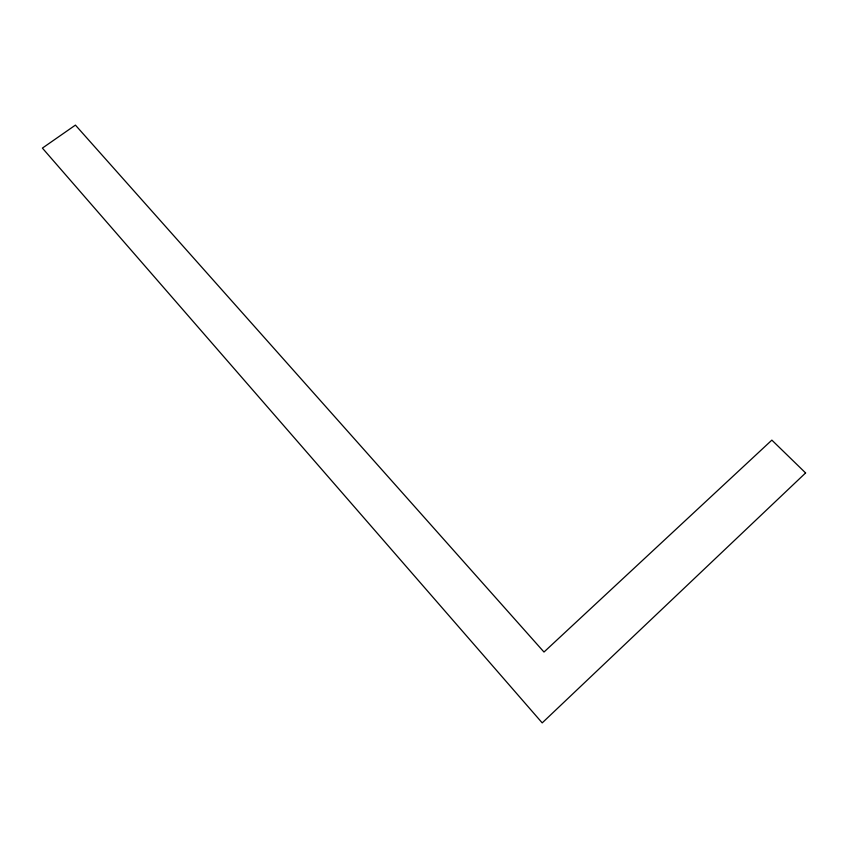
<?xml version="1.0" encoding="UTF-8"?>
<svg xmlns="http://www.w3.org/2000/svg" width="848" height="848" viewBox="0 0 848 848"><rect width="100%" height="100%" fill="white"/><g stroke="black" fill="none" stroke-linecap="round" stroke-linejoin="round"><path stroke-width="1.27" d="M805.6 472.94L542.201 722.888L42.4 148.103L75.419 125.112L543.992 652.038L771.86 440.123L805.6 472.94"/></g></svg>
